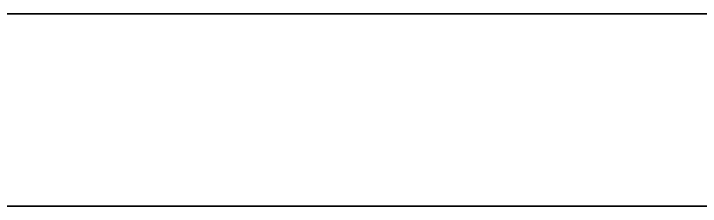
# Model space of a CAD drawing. Header units: millimetres. Extents: x 5 to 415, y 48 to 251.
# Drawn here: x 325.83 to 334.71, y 97.3 to 99.78 of the extents above; entities that cross this region are included whole.
import ezdxf

# ---------------------------------------------------------------- set-up
doc = ezdxf.new("R2010")
doc.units = ezdxf.units.MM
doc.layers.add('P', color=7, linetype='Continuous')

msp = doc.modelspace()

# ---------------------------------------------------------------- linework, layer by layer
at = {"layer": 'P'}
for points in [[(347.345, 99.783), (269.575, 99.783)], [(269.575, 99.783), (347.345, 99.783)], [(347.345, 99.783), (269.575, 99.783)], [(269.575, 97.296), (347.345, 97.296)], [(347.345, 97.296), (269.575, 97.296)], [(269.575, 97.296), (347.345, 97.296)]]:
    msp.add_lwpolyline(points, dxfattribs=at)

doc.saveas('drawing.dxf')
